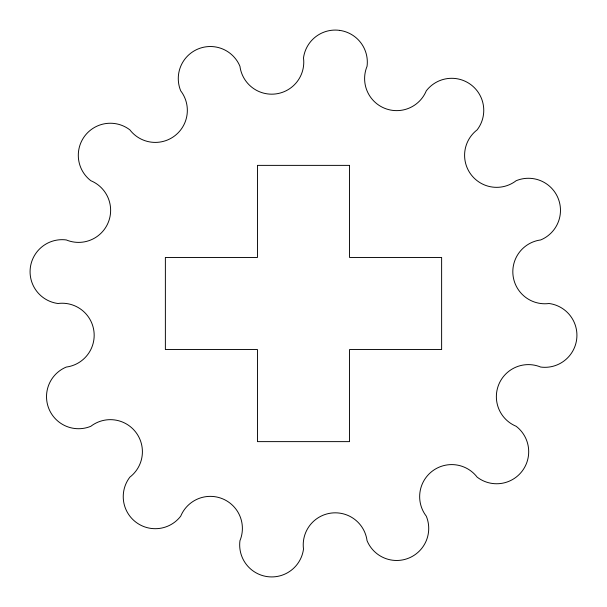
<?xml version="1.0" encoding="UTF-8"?>
<svg xmlns="http://www.w3.org/2000/svg" width="607" height="607" viewBox="0 0 607 607"><rect width="100%" height="100%" fill="white"/><g stroke="black" fill="none" stroke-linecap="round" stroke-linejoin="round"><path stroke-width="0.91" d="M349.541 165.377L257.459 165.377L257.459 257.459L165.377 257.459L165.377 349.541L257.459 349.541L257.459 441.623L349.541 441.623L349.541 349.541L441.623 349.541L441.623 257.459L349.541 257.459L349.541 165.377M339.457 30.35A32.05 32.05 0 0 0 303.5 57.946A32.05 32.05 0 0 1 275.904 93.903A32.05 32.05 0 0 1 239.947 66.307A32.05 32.05 0 0 0 198.072 48.962A32.05 32.05 0 0 0 180.719 90.845A32.05 32.05 0 0 1 174.808 135.778A32.05 32.05 0 0 1 129.868 129.868A32.05 32.05 0 0 0 84.927 135.778A32.05 32.05 0 0 0 90.845 180.719A32.05 32.05 0 0 1 108.19 222.602A32.05 32.05 0 0 1 66.307 239.947A32.05 32.05 0 0 0 30.35 267.543A32.05 32.05 0 0 0 57.946 303.5A32.05 32.05 0 0 1 93.903 331.096A32.05 32.05 0 0 1 66.307 367.053A32.05 32.05 0 0 0 48.962 408.928A32.05 32.05 0 0 0 90.845 426.281A32.05 32.05 0 0 1 135.778 432.192A32.05 32.05 0 0 1 129.868 477.132A32.05 32.05 0 0 0 135.778 522.073A32.05 32.05 0 0 0 180.719 516.155A32.05 32.05 0 0 1 222.602 498.81A32.05 32.05 0 0 1 239.947 540.693A32.05 32.05 0 0 0 267.543 576.65A32.05 32.05 0 0 0 303.5 549.054A32.05 32.05 0 0 1 331.096 513.097A32.05 32.05 0 0 1 367.053 540.693A32.05 32.05 0 0 0 408.928 558.038A32.05 32.05 0 0 0 426.281 516.155A32.05 32.05 0 0 1 432.192 471.222A32.05 32.05 0 0 1 477.132 477.132A32.05 32.05 0 0 0 522.073 471.222A32.05 32.05 0 0 0 516.155 426.281A32.05 32.05 0 0 1 498.81 384.398A32.05 32.05 0 0 1 540.693 367.053A32.05 32.05 0 0 0 576.65 339.457A32.05 32.05 0 0 0 549.054 303.5A32.05 32.05 0 0 1 513.097 275.904A32.05 32.05 0 0 1 540.693 239.947A32.05 32.05 0 0 0 558.038 198.072A32.05 32.05 0 0 0 516.155 180.719A32.05 32.05 0 0 1 471.222 174.808A32.05 32.05 0 0 1 477.132 129.868A32.05 32.05 0 0 0 471.222 84.927A32.05 32.05 0 0 0 426.281 90.845A32.05 32.05 0 0 1 384.398 108.19A32.05 32.05 0 0 1 367.053 66.307A32.05 32.05 0 0 0 339.457 30.35"/></g></svg>
